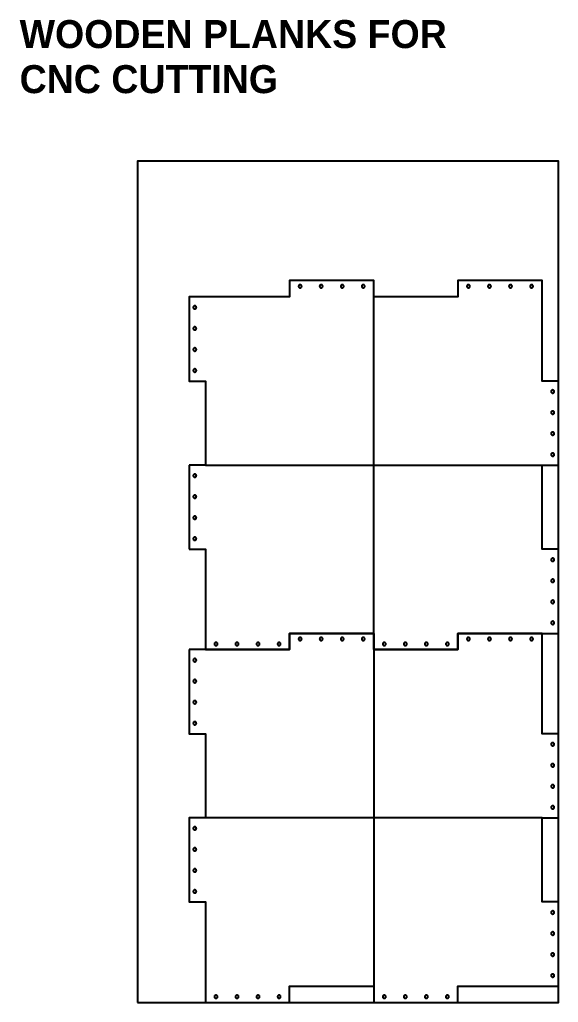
# Model space of a CAD drawing. Header units: millimetres. Extents: x -1864 to 9568, y -1616 to 1889.
# Drawn here: x -279 to 1642, y -1616 to 1889 of the extents above; entities that cross this region are included whole.
import ezdxf

# ---------------------------------------------------------------- set-up
doc = ezdxf.new("R2010")
doc.units = ezdxf.units.MM
doc.header["$MEASUREMENT"] = 0
doc.layers.add('cotes', color=7, linetype='Continuous', true_color=0x000000)
doc.layers.add('platen', color=7, linetype='Continuous', true_color=0x007f00)

# ---------------------------------------------------------------- blocks, each defined once
blk = doc.blocks.new('plaat base')
at = {"layer": 'platen'}
for p, q in [((390, 38), (390, 38, 18)), ((395.5, 43.5), (395.5, 43.5, 18)), ((401, 38), (401, 38, 18)), ((465, 38), (465, 38, 18)), ((470.5, 43.5), (470.5, 43.5, 18)), ((476, 38), (476, 38, 18)), ((540, 38), (540, 38, 18)), ((545.5, 43.5), (545.5, 43.5, 18)), ((551, 38), (551, 38, 18)), ((615, 38), (615, 38, 18)), ((620.5, 43.5), (620.5, 43.5, 18)), ((626, 38), (626, 38, 18)), ((990, 38), (990, 38, 18)), ((995.5, 43.5), (995.5, 43.5, 18)), ((1001, 38), (1001, 38, 18)), ((1065, 38), (1065, 38, 18)), ((1070.5, 43.5), (1070.5, 43.5, 18)), ((1076, 38), (1076, 38, 18)), ((1140, 38), (1140, 38, 18)), ((1145.5, 43.5), (1145.5, 43.5, 18)), ((1151, 38), (1151, 38, 18)), ((1215, 38), (1215, 38, 18)), ((1220.5, 43.5), (1220.5, 43.5, 18)), ((1226, 38), (1226, 38, 18)), ((395.5, 32.5), (395.5, 32.5, 18)), ((470.5, 32.5), (470.5, 32.5, 18)), ((545.5, 32.5), (545.5, 32.5, 18)), ((620.5, 32.5), (620.5, 32.5, 18)), ((658, -1200), (658, 0)), ((658, -1200, 18), (658, 0, 18)), ((995.5, 32.5), (995.5, 32.5, 18)), ((1070.5, 32.5), (1070.5, 32.5, 18)), ((1145.5, 32.5), (1145.5, 32.5, 18)), ((1220.5, 32.5), (1220.5, 32.5, 18)), ((20, -32), (20, -32, 18)), ((14.5, -37.5), (14.5, -37.5, 18)), ((20, -43), (20, -43, 18)), ((25.5, -37.5), (25.5, -37.5, 18)), ((14.5, -112.5), (14.5, -112.5, 18)), ((20, -107), (20, -107, 18)), ((20, -118), (20, -118, 18)), ((25.5, -112.5), (25.5, -112.5, 18)), ((14.5, -187.5), (14.5, -187.5, 18)), ((20, -182), (20, -182, 18)), ((20, -193), (20, -193, 18)), ((25.5, -187.5), (25.5, -187.5, 18)), ((14.5, -262.5), (14.5, -262.5, 18)), ((20, -257), (20, -257, 18)), ((20, -268), (20, -268, 18)), ((25.5, -262.5), (25.5, -262.5, 18)), ((1290.5, -337.5), (1290.5, -337.5, 18)), ((1296, -332), (1296, -332, 18)), ((1296, -343), (1296, -343, 18)), ((1301.5, -337.5), (1301.5, -337.5, 18)), ((1290.5, -412.5), (1290.5, -412.5, 18)), ((1296, -407), (1296, -407, 18)), ((1296, -418), (1296, -418, 18)), ((1301.5, -412.5), (1301.5, -412.5, 18)), ((1290.5, -487.5), (1290.5, -487.5, 18)), ((1296, -482), (1296, -482, 18)), ((1301.5, -487.5), (1301.5, -487.5, 18)), ((1296, -493), (1296, -493, 18)), ((1296, -557), (1296, -557, 18)), ((1290.5, -562.5), (1290.5, -562.5, 18)), ((1296, -568), (1296, -568, 18)), ((1301.5, -562.5), (1301.5, -562.5, 18)), ((58, -600), (1258, -600)), ((58, -600, 18), (1258, -600, 18)), ((14.5, -637.5), (14.5, -637.5, 18)), ((20, -632), (20, -632, 18)), ((20, -643), (20, -643, 18)), ((25.5, -637.5), (25.5, -637.5, 18)), ((14.5, -712.5), (14.5, -712.5, 18)), ((20, -707), (20, -707, 18)), ((20, -718), (20, -718, 18)), ((25.5, -712.5), (25.5, -712.5, 18)), ((14.5, -787.5), (14.5, -787.5, 18)), ((20, -782), (20, -782, 18)), ((20, -793), (20, -793, 18)), ((25.5, -787.5), (25.5, -787.5, 18)), ((14.5, -862.5), (14.5, -862.5, 18)), ((20, -857), (20, -857, 18)), ((20, -868), (20, -868, 18)), ((25.5, -862.5), (25.5, -862.5, 18)), ((1290.5, -937.5), (1290.5, -937.5, 18)), ((1296, -932), (1296, -932, 18)), ((1296, -943), (1296, -943, 18)), ((1301.5, -937.5), (1301.5, -937.5, 18)), ((1290.5, -1012.5), (1290.5, -1012.5, 18)), ((1296, -1007), (1296, -1007, 18)), ((1301.5, -1012.5), (1301.5, -1012.5, 18)), ((1296, -1018), (1296, -1018, 18)), ((1296, -1082), (1296, -1082, 18)), ((1290.5, -1087.5), (1290.5, -1087.5, 18)), ((1296, -1093), (1296, -1093, 18)), ((1301.5, -1087.5), (1301.5, -1087.5, 18)), ((1290.5, -1162.5), (1290.5, -1162.5, 18)), ((1296, -1157), (1296, -1157, 18)), ((1296, -1168), (1296, -1168, 18)), ((1301.5, -1162.5), (1301.5, -1162.5, 18)), ((90, -1238), (90, -1238, 18)), ((95.5, -1232.5), (95.5, -1232.5, 18)), ((95.5, -1243.5), (95.5, -1243.5, 18)), ((101, -1238), (101, -1238, 18)), ((165, -1238), (165, -1238, 18)), ((170.5, -1232.5), (170.5, -1232.5, 18)), ((170.5, -1243.5), (170.5, -1243.5, 18)), ((176, -1238), (176, -1238, 18)), ((240, -1238), (240, -1238, 18)), ((245.5, -1232.5), (245.5, -1232.5, 18)), ((245.5, -1243.5), (245.5, -1243.5, 18)), ((251, -1238), (251, -1238, 18)), ((315, -1238), (315, -1238, 18)), ((320.5, -1232.5), (320.5, -1232.5, 18)), ((320.5, -1243.5), (320.5, -1243.5, 18)), ((326, -1238), (326, -1238, 18)), ((690, -1238), (690, -1238, 18)), ((695.5, -1232.5), (695.5, -1232.5, 18)), ((695.5, -1243.5), (695.5, -1243.5, 18)), ((701, -1238), (701, -1238, 18)), ((765, -1238), (765, -1238, 18)), ((770.5, -1232.5), (770.5, -1232.5, 18)), ((770.5, -1243.5), (770.5, -1243.5, 18)), ((776, -1238), (776, -1238, 18)), ((840, -1238), (840, -1238, 18)), ((845.5, -1232.5), (845.5, -1232.5, 18)), ((845.5, -1243.5), (845.5, -1243.5, 18)), ((851, -1238), (851, -1238, 18)), ((915, -1238), (915, -1238, 18)), ((920.5, -1232.5), (920.5, -1232.5, 18)), ((920.5, -1243.5), (920.5, -1243.5, 18)), ((926, -1238), (926, -1238, 18))]:
    blk.add_line(p, q, dxfattribs=at)
for points in [[(658, 58), (508, 58), (358, 58)], [(358, 58), (358, 58, 9), (358, 58, 18)], [(658, 58, 18), (508, 58, 18), (358, 58, 18)], [(358, 58), (358, 29), (358, 0)], [(358, 58, 18), (358, 29, 18), (358, 0, 18)], [(658, 58, 9), (508, 58, 9), (358, 58, 9)], [(358, 58, 9), (358, 29, 9), (358, 0, 9)], [(508, 58), (508, 58, 9), (508, 58, 18)], [(658, 0), (658, 29), (658, 58)], [(658, 58), (658, 58, 9), (658, 58, 18)], [(658, 0, 18), (658, 29, 18), (658, 58, 18)], [(658, 0, 9), (658, 29, 9), (658, 58, 9)], [(1258, 58), (1108, 58), (958, 58)], [(958, 58), (958, 58, 9), (958, 58, 18)], [(1258, 58, 18), (1108, 58, 18), (958, 58, 18)], [(958, 58), (958, 29), (958, 0)], [(958, 58, 18), (958, 29, 18), (958, 0, 18)], [(1258, 58, 9), (1108, 58, 9), (958, 58, 9)], [(958, 58, 9), (958, 29, 9), (958, 0, 9)], [(1108, 58), (1108, 58, 9), (1108, 58, 18)], [(1258, -300), (1258, -121), (1258, 58)], [(1258, 58), (1258, 58, 9), (1258, 58, 18)], [(1258, -300, 18), (1258, -121, 18), (1258, 58, 18)], [(1258, -300, 9), (1258, -121, 9), (1258, 58, 9)], [(358, 0), (179, 0), (0, 0)], [(0, 0), (0, 0, 9), (0, 0, 18)], [(358, 0, 18), (179, 0, 18), (0, 0, 18)], [(0, 0), (0, -150), (0, -300)], [(0, 0, 18), (0, -150, 18), (0, -300, 18)], [(358, 0, 9), (179, 0, 9), (0, 0, 9)], [(0, 0, 9), (0, -150, 9), (0, -300, 9)], [(179, 0), (179, 0, 9), (179, 0, 18)], [(358, 29), (358, 29, 9), (358, 29, 18)], [(358, 0), (358, 0, 9), (358, 0, 18)], [(658, 29), (658, 29, 9), (658, 29, 18)], [(658, 0), (658, 0, 9), (658, 0, 18)], [(958, 0), (808, 0), (658, 0)], [(958, 0, 18), (808, 0, 18), (658, 0, 18)], [(958, 0, 9), (808, 0, 9), (658, 0, 9)], [(808, 0), (808, 0, 9), (808, 0, 18)], [(958, 29), (958, 29, 9), (958, 29, 18)], [(958, 0), (958, 0, 9), (958, 0, 18)], [(1258, -121), (1258, -121, 9), (1258, -121, 18)], [(0, -150), (0, -150, 9), (0, -150, 18)], [(0, -300), (0, -300, 9), (0, -300, 18)], [(0, -300), (29, -300), (58, -300)], [(0, -300, 18), (29, -300, 18), (58, -300, 18)], [(0, -300, 9), (29, -300, 9), (58, -300, 9)], [(29, -300), (29, -300, 9), (29, -300, 18)], [(58, -300), (58, -300, 9), (58, -300, 18)], [(58, -300), (58, -450), (58, -600)], [(58, -300, 18), (58, -450, 18), (58, -600, 18)], [(58, -300, 9), (58, -450, 9), (58, -600, 9)], [(1316, -300), (1287, -300), (1258, -300)], [(1258, -300), (1258, -300, 9), (1258, -300, 18)], [(1316, -300, 18), (1287, -300, 18), (1258, -300, 18)], [(1316, -300, 9), (1287, -300, 9), (1258, -300, 9)], [(1287, -300), (1287, -300, 9), (1287, -300, 18)], [(1316, -600), (1316, -450), (1316, -300)], [(1316, -300), (1316, -300, 9), (1316, -300, 18)], [(1316, -600, 18), (1316, -450, 18), (1316, -300, 18)], [(1316, -600, 9), (1316, -450, 9), (1316, -300, 9)], [(58, -450), (58, -450, 9), (58, -450, 18)], [(1316, -450), (1316, -450, 9), (1316, -450, 18)], [(58, -600), (29, -600), (0, -600)], [(0, -600), (0, -600, 9), (0, -600, 18)], [(58, -600, 18), (29, -600, 18), (0, -600, 18)], [(0, -600), (0, -750), (0, -900)], [(0, -600, 18), (0, -750, 18), (0, -900, 18)], [(58, -600, 9), (29, -600, 9), (0, -600, 9)], [(0, -600, 9), (0, -750, 9), (0, -900, 9)], [(29, -600), (29, -600, 9), (29, -600, 18)], [(58, -600), (58, -600, 9), (58, -600, 18)], [(1258, -900), (1258, -750), (1258, -600)], [(1258, -600), (1258, -600, 9), (1258, -600, 18)], [(1258, -900, 18), (1258, -750, 18), (1258, -600, 18)], [(1258, -600), (1287, -600), (1316, -600)], [(1258, -600, 18), (1287, -600, 18), (1316, -600, 18)], [(1258, -900, 9), (1258, -750, 9), (1258, -600, 9)], [(1258, -600, 9), (1287, -600, 9), (1316, -600, 9)], [(1287, -600), (1287, -600, 9), (1287, -600, 18)], [(1316, -600), (1316, -600, 9), (1316, -600, 18)], [(0, -750), (0, -750, 9), (0, -750, 18)], [(1258, -750), (1258, -750, 9), (1258, -750, 18)], [(0, -900), (0, -900, 9), (0, -900, 18)], [(0, -900), (29, -900), (58, -900)], [(0, -900, 18), (29, -900, 18), (58, -900, 18)], [(0, -900, 9), (29, -900, 9), (58, -900, 9)], [(29, -900), (29, -900, 9), (29, -900, 18)], [(58, -900), (58, -900, 9), (58, -900, 18)], [(58, -900), (58, -1079), (58, -1258)], [(58, -900, 18), (58, -1079, 18), (58, -1258, 18)], [(58, -900, 9), (58, -1079, 9), (58, -1258, 9)], [(1316, -900), (1287, -900), (1258, -900)], [(1258, -900), (1258, -900, 9), (1258, -900, 18)], [(1316, -900, 18), (1287, -900, 18), (1258, -900, 18)], [(1316, -900, 9), (1287, -900, 9), (1258, -900, 9)], [(1287, -900), (1287, -900, 9), (1287, -900, 18)], [(1316, -1200), (1316, -1050), (1316, -900)], [(1316, -900), (1316, -900, 9), (1316, -900, 18)], [(1316, -1200, 18), (1316, -1050, 18), (1316, -900, 18)], [(1316, -1200, 9), (1316, -1050, 9), (1316, -900, 9)], [(1316, -1050), (1316, -1050, 9), (1316, -1050, 18)], [(58, -1079), (58, -1079, 9), (58, -1079, 18)], [(358, -1258), (358, -1229), (358, -1200)], [(358, -1200), (358, -1200, 9), (358, -1200, 18)], [(358, -1258, 18), (358, -1229, 18), (358, -1200, 18)], [(358, -1200), (508, -1200), (658, -1200)], [(358, -1200, 18), (508, -1200, 18), (658, -1200, 18)], [(358, -1258, 9), (358, -1229, 9), (358, -1200, 9)], [(358, -1200, 9), (508, -1200, 9), (658, -1200, 9)], [(508, -1200), (508, -1200, 9), (508, -1200, 18)], [(658, -1200), (658, -1200, 9), (658, -1200, 18)], [(658, -1200), (658, -1229), (658, -1258)], [(658, -1200, 18), (658, -1229, 18), (658, -1258, 18)], [(658, -1200, 9), (658, -1229, 9), (658, -1258, 9)], [(958, -1258), (958, -1229), (958, -1200)], [(958, -1200), (958, -1200, 9), (958, -1200, 18)], [(958, -1258, 18), (958, -1229, 18), (958, -1200, 18)], [(958, -1200), (1137, -1200), (1316, -1200)], [(958, -1200, 18), (1137, -1200, 18), (1316, -1200, 18)], [(958, -1258, 9), (958, -1229, 9), (958, -1200, 9)], [(958, -1200, 9), (1137, -1200, 9), (1316, -1200, 9)], [(1137, -1200), (1137, -1200, 9), (1137, -1200, 18)], [(1316, -1200), (1316, -1200, 9), (1316, -1200, 18)], [(58, -1258), (58, -1258, 9), (58, -1258, 18)], [(58, -1258), (208, -1258), (358, -1258)], [(58, -1258, 18), (208, -1258, 18), (358, -1258, 18)], [(58, -1258, 9), (208, -1258, 9), (358, -1258, 9)], [(208, -1258), (208, -1258, 9), (208, -1258, 18)], [(358, -1229), (358, -1229, 9), (358, -1229, 18)], [(358, -1258), (358, -1258, 9), (358, -1258, 18)], [(658, -1229), (658, -1229, 9), (658, -1229, 18)], [(658, -1258), (658, -1258, 9), (658, -1258, 18)], [(658, -1258), (808, -1258), (958, -1258)], [(658, -1258, 18), (808, -1258, 18), (958, -1258, 18)], [(658, -1258, 9), (808, -1258, 9), (958, -1258, 9)], [(808, -1258), (808, -1258, 9), (808, -1258, 18)], [(958, -1229), (958, -1229, 9), (958, -1229, 18)], [(958, -1258), (958, -1258, 9), (958, -1258, 18)]]:
    blk.add_open_spline(points, degree=2, dxfattribs=at)
for points in [[(395.5, 43.5), (401, 43.5), (401, 38), (401, 32.5), (395.5, 32.5), (390, 32.5), (390, 38), (390, 43.5), (395.5, 43.5)], [(395.5, 43.5, 18), (401, 43.5, 18), (401, 38, 18), (401, 32.5, 18), (395.5, 32.5, 18), (390, 32.5, 18), (390, 38, 18), (390, 43.5, 18), (395.5, 43.5, 18)], [(470.5, 43.5), (476, 43.5), (476, 38), (476, 32.5), (470.5, 32.5), (465, 32.5), (465, 38), (465, 43.5), (470.5, 43.5)], [(470.5, 43.5, 18), (476, 43.5, 18), (476, 38, 18), (476, 32.5, 18), (470.5, 32.5, 18), (465, 32.5, 18), (465, 38, 18), (465, 43.5, 18), (470.5, 43.5, 18)], [(545.5, 43.5), (551, 43.5), (551, 38), (551, 32.5), (545.5, 32.5), (540, 32.5), (540, 38), (540, 43.5), (545.5, 43.5)], [(545.5, 43.5, 18), (551, 43.5, 18), (551, 38, 18), (551, 32.5, 18), (545.5, 32.5, 18), (540, 32.5, 18), (540, 38, 18), (540, 43.5, 18), (545.5, 43.5, 18)], [(620.5, 43.5), (626, 43.5), (626, 38), (626, 32.5), (620.5, 32.5), (615, 32.5), (615, 38), (615, 43.5), (620.5, 43.5)], [(620.5, 43.5, 18), (626, 43.5, 18), (626, 38, 18), (626, 32.5, 18), (620.5, 32.5, 18), (615, 32.5, 18), (615, 38, 18), (615, 43.5, 18), (620.5, 43.5, 18)], [(995.5, 43.5), (1001, 43.5), (1001, 38), (1001, 32.5), (995.5, 32.5), (990, 32.5), (990, 38), (990, 43.5), (995.5, 43.5)], [(995.5, 43.5, 18), (1001, 43.5, 18), (1001, 38, 18), (1001, 32.5, 18), (995.5, 32.5, 18), (990, 32.5, 18), (990, 38, 18), (990, 43.5, 18), (995.5, 43.5, 18)], [(1070.5, 43.5), (1076, 43.5), (1076, 38), (1076, 32.5), (1070.5, 32.5), (1065, 32.5), (1065, 38), (1065, 43.5), (1070.5, 43.5)], [(1070.5, 43.5, 18), (1076, 43.5, 18), (1076, 38, 18), (1076, 32.5, 18), (1070.5, 32.5, 18), (1065, 32.5, 18), (1065, 38, 18), (1065, 43.5, 18), (1070.5, 43.5, 18)], [(1145.5, 43.5), (1151, 43.5), (1151, 38), (1151, 32.5), (1145.5, 32.5), (1140, 32.5), (1140, 38), (1140, 43.5), (1145.5, 43.5)], [(1145.5, 43.5, 18), (1151, 43.5, 18), (1151, 38, 18), (1151, 32.5, 18), (1145.5, 32.5, 18), (1140, 32.5, 18), (1140, 38, 18), (1140, 43.5, 18), (1145.5, 43.5, 18)], [(1220.5, 43.5), (1226, 43.5), (1226, 38), (1226, 32.5), (1220.5, 32.5), (1215, 32.5), (1215, 38), (1215, 43.5), (1220.5, 43.5)], [(1220.5, 43.5, 18), (1226, 43.5, 18), (1226, 38, 18), (1226, 32.5, 18), (1220.5, 32.5, 18), (1215, 32.5, 18), (1215, 38, 18), (1215, 43.5, 18), (1220.5, 43.5, 18)], [(25.5, -37.5), (25.5, -43), (20, -43), (14.5, -43), (14.5, -37.5), (14.5, -32), (20, -32), (25.5, -32), (25.5, -37.5)], [(25.5, -37.5, 18), (25.5, -43, 18), (20, -43, 18), (14.5, -43, 18), (14.5, -37.5, 18), (14.5, -32, 18), (20, -32, 18), (25.5, -32, 18), (25.5, -37.5, 18)], [(25.5, -112.5), (25.5, -118), (20, -118), (14.5, -118), (14.5, -112.5), (14.5, -107), (20, -107), (25.5, -107), (25.5, -112.5)], [(25.5, -112.5, 18), (25.5, -118, 18), (20, -118, 18), (14.5, -118, 18), (14.5, -112.5, 18), (14.5, -107, 18), (20, -107, 18), (25.5, -107, 18), (25.5, -112.5, 18)], [(25.5, -187.5), (25.5, -193), (20, -193), (14.5, -193), (14.5, -187.5), (14.5, -182), (20, -182), (25.5, -182), (25.5, -187.5)], [(25.5, -187.5, 18), (25.5, -193, 18), (20, -193, 18), (14.5, -193, 18), (14.5, -187.5, 18), (14.5, -182, 18), (20, -182, 18), (25.5, -182, 18), (25.5, -187.5, 18)], [(25.5, -262.5), (25.5, -268), (20, -268), (14.5, -268), (14.5, -262.5), (14.5, -257), (20, -257), (25.5, -257), (25.5, -262.5)], [(25.5, -262.5, 18), (25.5, -268, 18), (20, -268, 18), (14.5, -268, 18), (14.5, -262.5, 18), (14.5, -257, 18), (20, -257, 18), (25.5, -257, 18), (25.5, -262.5, 18)], [(1290.5, -337.5), (1290.5, -332), (1296, -332), (1301.5, -332), (1301.5, -337.5), (1301.5, -343), (1296, -343), (1290.5, -343), (1290.5, -337.5)], [(1290.5, -337.5, 18), (1290.5, -332, 18), (1296, -332, 18), (1301.5, -332, 18), (1301.5, -337.5, 18), (1301.5, -343, 18), (1296, -343, 18), (1290.5, -343, 18), (1290.5, -337.5, 18)], [(1290.5, -412.5), (1290.5, -407), (1296, -407), (1301.5, -407), (1301.5, -412.5), (1301.5, -418), (1296, -418), (1290.5, -418), (1290.5, -412.5)], [(1290.5, -412.5, 18), (1290.5, -407, 18), (1296, -407, 18), (1301.5, -407, 18), (1301.5, -412.5, 18), (1301.5, -418, 18), (1296, -418, 18), (1290.5, -418, 18), (1290.5, -412.5, 18)], [(1290.5, -487.5), (1290.5, -482), (1296, -482), (1301.5, -482), (1301.5, -487.5), (1301.5, -493), (1296, -493), (1290.5, -493), (1290.5, -487.5)], [(1290.5, -487.5, 18), (1290.5, -482, 18), (1296, -482, 18), (1301.5, -482, 18), (1301.5, -487.5, 18), (1301.5, -493, 18), (1296, -493, 18), (1290.5, -493, 18), (1290.5, -487.5, 18)], [(1290.5, -562.5), (1290.5, -557), (1296, -557), (1301.5, -557), (1301.5, -562.5), (1301.5, -568), (1296, -568), (1290.5, -568), (1290.5, -562.5)], [(1290.5, -562.5, 18), (1290.5, -557, 18), (1296, -557, 18), (1301.5, -557, 18), (1301.5, -562.5, 18), (1301.5, -568, 18), (1296, -568, 18), (1290.5, -568, 18), (1290.5, -562.5, 18)], [(25.5, -637.5), (25.5, -643), (20, -643), (14.5, -643), (14.5, -637.5), (14.5, -632), (20, -632), (25.5, -632), (25.5, -637.5)], [(25.5, -637.5, 18), (25.5, -643, 18), (20, -643, 18), (14.5, -643, 18), (14.5, -637.5, 18), (14.5, -632, 18), (20, -632, 18), (25.5, -632, 18), (25.5, -637.5, 18)], [(25.5, -712.5), (25.5, -718), (20, -718), (14.5, -718), (14.5, -712.5), (14.5, -707), (20, -707), (25.5, -707), (25.5, -712.5)], [(25.5, -712.5, 18), (25.5, -718, 18), (20, -718, 18), (14.5, -718, 18), (14.5, -712.5, 18), (14.5, -707, 18), (20, -707, 18), (25.5, -707, 18), (25.5, -712.5, 18)], [(25.5, -787.5), (25.5, -793), (20, -793), (14.5, -793), (14.5, -787.5), (14.5, -782), (20, -782), (25.5, -782), (25.5, -787.5)], [(25.5, -787.5, 18), (25.5, -793, 18), (20, -793, 18), (14.5, -793, 18), (14.5, -787.5, 18), (14.5, -782, 18), (20, -782, 18), (25.5, -782, 18), (25.5, -787.5, 18)], [(25.5, -862.5), (25.5, -868), (20, -868), (14.5, -868), (14.5, -862.5), (14.5, -857), (20, -857), (25.5, -857), (25.5, -862.5)], [(25.5, -862.5, 18), (25.5, -868, 18), (20, -868, 18), (14.5, -868, 18), (14.5, -862.5, 18), (14.5, -857, 18), (20, -857, 18), (25.5, -857, 18), (25.5, -862.5, 18)], [(1290.5, -937.5), (1290.5, -932), (1296, -932), (1301.5, -932), (1301.5, -937.5), (1301.5, -943), (1296, -943), (1290.5, -943), (1290.5, -937.5)], [(1290.5, -937.5, 18), (1290.5, -932, 18), (1296, -932, 18), (1301.5, -932, 18), (1301.5, -937.5, 18), (1301.5, -943, 18), (1296, -943, 18), (1290.5, -943, 18), (1290.5, -937.5, 18)], [(1290.5, -1012.5), (1290.5, -1007), (1296, -1007), (1301.5, -1007), (1301.5, -1012.5), (1301.5, -1018), (1296, -1018), (1290.5, -1018), (1290.5, -1012.5)], [(1290.5, -1012.5, 18), (1290.5, -1007, 18), (1296, -1007, 18), (1301.5, -1007, 18), (1301.5, -1012.5, 18), (1301.5, -1018, 18), (1296, -1018, 18), (1290.5, -1018, 18), (1290.5, -1012.5, 18)], [(1290.5, -1087.5), (1290.5, -1082), (1296, -1082), (1301.5, -1082), (1301.5, -1087.5), (1301.5, -1093), (1296, -1093), (1290.5, -1093), (1290.5, -1087.5)], [(1290.5, -1087.5, 18), (1290.5, -1082, 18), (1296, -1082, 18), (1301.5, -1082, 18), (1301.5, -1087.5, 18), (1301.5, -1093, 18), (1296, -1093, 18), (1290.5, -1093, 18), (1290.5, -1087.5, 18)], [(1290.5, -1162.5), (1290.5, -1157), (1296, -1157), (1301.5, -1157), (1301.5, -1162.5), (1301.5, -1168), (1296, -1168), (1290.5, -1168), (1290.5, -1162.5)], [(1290.5, -1162.5, 18), (1290.5, -1157, 18), (1296, -1157, 18), (1301.5, -1157, 18), (1301.5, -1162.5, 18), (1301.5, -1168, 18), (1296, -1168, 18), (1290.5, -1168, 18), (1290.5, -1162.5, 18)], [(95.5, -1243.5), (90, -1243.5), (90, -1238), (90, -1232.5), (95.5, -1232.5), (101, -1232.5), (101, -1238), (101, -1243.5), (95.5, -1243.5)], [(95.5, -1243.5, 18), (90, -1243.5, 18), (90, -1238, 18), (90, -1232.5, 18), (95.5, -1232.5, 18), (101, -1232.5, 18), (101, -1238, 18), (101, -1243.5, 18), (95.5, -1243.5, 18)], [(170.5, -1243.5), (165, -1243.5), (165, -1238), (165, -1232.5), (170.5, -1232.5), (176, -1232.5), (176, -1238), (176, -1243.5), (170.5, -1243.5)], [(170.5, -1243.5, 18), (165, -1243.5, 18), (165, -1238, 18), (165, -1232.5, 18), (170.5, -1232.5, 18), (176, -1232.5, 18), (176, -1238, 18), (176, -1243.5, 18), (170.5, -1243.5, 18)], [(245.5, -1243.5), (240, -1243.5), (240, -1238), (240, -1232.5), (245.5, -1232.5), (251, -1232.5), (251, -1238), (251, -1243.5), (245.5, -1243.5)], [(245.5, -1243.5, 18), (240, -1243.5, 18), (240, -1238, 18), (240, -1232.5, 18), (245.5, -1232.5, 18), (251, -1232.5, 18), (251, -1238, 18), (251, -1243.5, 18), (245.5, -1243.5, 18)], [(320.5, -1243.5), (315, -1243.5), (315, -1238), (315, -1232.5), (320.5, -1232.5), (326, -1232.5), (326, -1238), (326, -1243.5), (320.5, -1243.5)], [(320.5, -1243.5, 18), (315, -1243.5, 18), (315, -1238, 18), (315, -1232.5, 18), (320.5, -1232.5, 18), (326, -1232.5, 18), (326, -1238, 18), (326, -1243.5, 18), (320.5, -1243.5, 18)], [(695.5, -1243.5), (690, -1243.5), (690, -1238), (690, -1232.5), (695.5, -1232.5), (701, -1232.5), (701, -1238), (701, -1243.5), (695.5, -1243.5)], [(695.5, -1243.5, 18), (690, -1243.5, 18), (690, -1238, 18), (690, -1232.5, 18), (695.5, -1232.5, 18), (701, -1232.5, 18), (701, -1238, 18), (701, -1243.5, 18), (695.5, -1243.5, 18)], [(770.5, -1243.5), (765, -1243.5), (765, -1238), (765, -1232.5), (770.5, -1232.5), (776, -1232.5), (776, -1238), (776, -1243.5), (770.5, -1243.5)], [(770.5, -1243.5, 18), (765, -1243.5, 18), (765, -1238, 18), (765, -1232.5, 18), (770.5, -1232.5, 18), (776, -1232.5, 18), (776, -1238, 18), (776, -1243.5, 18), (770.5, -1243.5, 18)], [(845.5, -1243.5), (840, -1243.5), (840, -1238), (840, -1232.5), (845.5, -1232.5), (851, -1232.5), (851, -1238), (851, -1243.5), (845.5, -1243.5)], [(845.5, -1243.5, 18), (840, -1243.5, 18), (840, -1238, 18), (840, -1232.5, 18), (845.5, -1232.5, 18), (851, -1232.5, 18), (851, -1238, 18), (851, -1243.5, 18), (845.5, -1243.5, 18)], [(920.5, -1243.5), (915, -1243.5), (915, -1238), (915, -1232.5), (920.5, -1232.5), (926, -1232.5), (926, -1238), (926, -1243.5), (920.5, -1243.5)], [(920.5, -1243.5, 18), (915, -1243.5, 18), (915, -1238, 18), (915, -1232.5, 18), (920.5, -1232.5, 18), (926, -1232.5, 18), (926, -1238, 18), (926, -1243.5, 18), (920.5, -1243.5, 18)]]:
    blk.add_rational_spline(points, [1, 0.707106781187, 1, 0.707106781187, 1, 0.707106781187, 1, 0.707106781187, 1], degree=2, knots=[-31.415927, -31.415927, -31.415927, -23.561945, -23.561945, -15.707963, -15.707963, -7.853982, -7.853982, 0, 0, 0], dxfattribs=at)

msp = doc.modelspace()

# ---------------------------------------------------------------- linework, layer by layer
at = {"layer": 'cotes'}
msp.add_lwpolyline([(141.843, -1615.597), (1641.843, -1615.597), (1641.843, 1384.403), (141.843, 1384.403)], close=True, dxfattribs=at)

# ---------------------------------------------------------------- block references
at = {"layer": 'platen'}
msp.add_blockref('plaat base', (325.843, 900.403, 217.977), dxfattribs=at)
at = {"layer": 'platen', "rotation": 180}
msp.add_blockref('plaat base', (1641.843, -1557.597, 217.977), dxfattribs=at)

# ---------------------------------------------------------------- texts
at = {"layer": 'cotes', "insert": (-278.732, 1887.738), "char_height": 100, "width": 1809.03614, "attachment_point": 1, "line_spacing_factor": 0.963855}
msp.add_mtext('\\fAntonio-Bold;WOODEN PLANKS FOR CNC CUTTING', dxfattribs=at)

doc.saveas('drawing.dxf')
